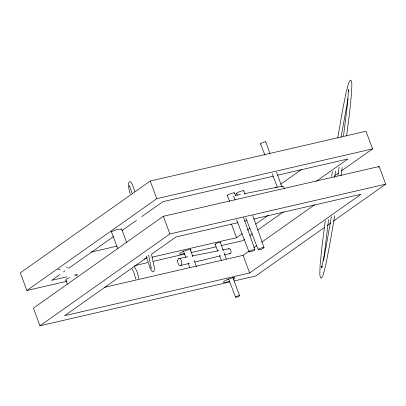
<?xml version="1.0" encoding="UTF-8"?>
<svg xmlns="http://www.w3.org/2000/svg" width="406" height="406" viewBox="0 0 406 406"><rect width="100%" height="100%" fill="white"/><g stroke="black" fill="none" stroke-linecap="round" stroke-linejoin="round"><path stroke-width="0.61" d="M117.786 248.832L111.442 231.785L113.035 230.887L116.806 229.72A13.312 2.472 -20.4 0 1 118.613 229.294L121.648 229.035L126.677 242.555M121.648 229.035L121.389 229.329M323.607 260.718L328.54 219.616M343.522 135.888L347.226 105.956L348.587 89.493L348.881 91.259M346.638 135.939L349.693 111.726L351.576 93.162L351.875 83.92L351.434 81.195L350.83 80.281M325.272 220.656L321.988 246.564L320.111 265.128L319.811 274.37L320.253 277.1L320.852 278.014M339.096 167.313L337.878 175.524M342.217 167.419L340.974 175.808M331.616 176.468L332.347 171.662M334.61 177.473L335.6 171.012M334.711 215.789L329.672 245.046L325.627 265.58L323.059 275.293L322.156 277.217L321.131 278.059M337.731 137.944L342.593 110.107L346.059 92.715L348.627 82.997L349.525 81.078L350.556 80.231M331.387 216.713L325.353 250.852L321.532 267.894L322.08 266.214L321.623 267.595L322.115 266.874M341.004 137.345L348.12 98.556M151.276 267.914L151.24 268.402L148.723 255.354L148.794 255.673M341.522 170.83L372.581 148.88L366.024 131.239L150.22 181.035L20.3 272.857L26.857 290.493L66.934 281.246M26.857 290.493L156.782 198.671L372.581 148.88M59.839 274.522L51.552 280.379L66.97 276.821M63.468 271.959L65.021 270.858M68.644 268.3L113.71 236.449M121.998 230.593L136.497 220.341M141.679 216.682L162.918 201.675L273.284 176.209M333.422 221.103L385.7 184.151L379.143 166.516L163.339 216.307L33.419 308.129L39.976 325.769L229.882 281.952M39.976 325.769L169.901 233.947L385.7 184.151M147.028 257.45L64.671 315.655L249.644 272.974L361.005 194.266L253.725 219.022M151.174 254.521L176.037 236.947L237.693 222.721M275.547 187.846L277.618 186.384M280.724 184.187L301.445 169.546M152.057 257.191L236.525 237.698L242.225 233.673M247.401 230.009L249.994 228.182M255.689 224.153L268.122 215.368M316.289 181.325L347.886 158.995L277.597 175.209M244.732 239.235L242.661 240.702L221.077 245.681M249.908 235.581L252.491 233.749M257.668 230.09L283.55 211.8M334.798 175.585L338.416 173.022M104.357 287.346L243.082 255.338L249.299 250.944M253.963 247.65L256.551 245.818M261.733 242.159L314.564 204.817M378.108 167.247L379.143 166.516M324.622 227.319L255.78 275.973L234.196 280.957M327.211 225.492L330.834 222.93M194.86 262.048L220.707 255.76M180.589 265.504L189.404 263.372M224.31 254.887L230.248 253.451M91.238 252.07L117.131 246.097M244.473 221.158L246.939 220.59M74.369 275.116L77.45 274.405M144.039 259.038L147.124 258.328M134.762 265.595L148.322 262.469M152.641 261.469L184.7 254.075M190.866 252.649L216.144 246.818M235.059 195.509L240.403 194.459M282.297 186.242L244.645 193.626M178.858 258.551L187.77 256.795M222.463 250L229.065 248.7M192.038 255.958L218.798 250.72M111.944 231.892L111.442 231.785M57.906 269.203L60.245 269.767M66.381 267.224L67.538 267.508M130.052 186.41L129.478 185.765L132.097 193.129M134.224 266.123L137.299 272.167L138.893 278.562M132.128 268.873L134.254 273.289L135.695 279.069M260.525 143.881L264.94 155.097M215.099 244.356L217.733 251.03M272.253 173.819L276.877 185.841M258.186 249.71L245.818 217.946M249.035 251.821L236.668 220.057M219.514 255.567L221.341 260.251M188.11 263.134L189.901 267.721M183.37 250.989L185.857 257.363M228.603 278.892L235.551 297.187M236.576 193.515L237.226 195.266M227.421 195.626L229.603 201.452M231.496 224.178L236.525 237.698M243.082 255.338L249.644 272.974M150.22 181.035L156.782 198.671M163.339 216.307L169.901 233.947M65.833 280.094L67.366 284.21M281.815 186.633L276.577 172.235M239.57 295.71A2.142 0.396 -20.5 0 0 236.495 296.476A2.142 0.396 -20.5 0 0 236.622 297.156A2.142 0.396 -20.5 0 0 239.57 295.71L232.826 277.339M243.823 190.881L245.107 194.383M234.673 192.992L235.744 195.91M270.041 153.894L265.808 141.943M223.98 252.593L226.299 259.099M252.73 215.434L264.042 247.579A3.116 0.584 -20.3 0 1 259.744 249.675A3.116 0.584 -20.3 0 1 259.556 248.675A3.116 0.584 -20.3 0 1 264.042 247.579M243.58 217.545L254.892 249.69A3.116 0.584 -20.3 0 1 250.593 251.791A3.116 0.584 -20.3 0 1 250.406 250.786A3.116 0.584 -20.3 0 1 254.892 249.69M220.387 242.418L223.371 250.872M190.206 249.162L192.886 256.79M194.119 260.292L196.357 266.686M148.535 263.118C151.484 275.725 156.731 274.116 153.133 261.875M134.68 191.551C130.453 175.225 126.033 181.259 130.23 194.093M148.16 261.946L147.358 259.378M146.931 257.988L146.399 256.216M151.666 255.151L152.884 260.677M215.363 244.483A2.817 0.518 -20.5 0 1 217.626 242.874A2.817 0.518 -20.5 0 1 220.219 242.692M228.537 249.132A2.451 1.375 77.6 0 1 230.984 250.705A2.451 1.375 77.6 0 1 229.547 253.359M184.517 253.349A6.12 1.137 -20.4 0 1 179.67 253.562A6.12 1.137 -20.4 0 1 187.496 249.974A6.12 1.137 -20.4 0 1 190.12 250.776M66.32 280.338A6.12 1.137 -20.4 0 1 69.609 277.531M75.673 275.654A6.12 1.137 -20.4 0 1 77.307 275.841M229.694 281.074A6.12 1.137 -20.4 0 1 223.523 281.84A6.12 1.137 -20.4 0 1 231.816 278.039A6.12 1.137 -20.4 0 1 233.313 279.414M233.333 196.367A3.588 2.015 77.6 0 1 235.049 200.001M281.865 186.547A2.451 1.375 77.6 0 1 283.281 186.537A2.451 1.375 77.6 0 1 284.296 188.673M260.916 144.013A2.817 0.518 -20.5 0 1 262.915 142.455A2.817 0.518 -20.5 0 1 265.646 142.222M236.931 193.692A3.857 0.721 -20.3 0 1 239.86 191.556A3.857 0.721 -20.3 0 1 243.701 191.15M227.781 195.804A3.857 0.721 -20.3 0 1 230.882 193.601A3.857 0.721 -20.3 0 1 234.445 193.368M177.65 260.5A3.588 2.015 77.6 0 0 180.401 265.544A3.588 2.015 77.6 0 0 181.117 260.033A3.588 2.015 77.6 0 0 177.65 260.5"/></g></svg>
